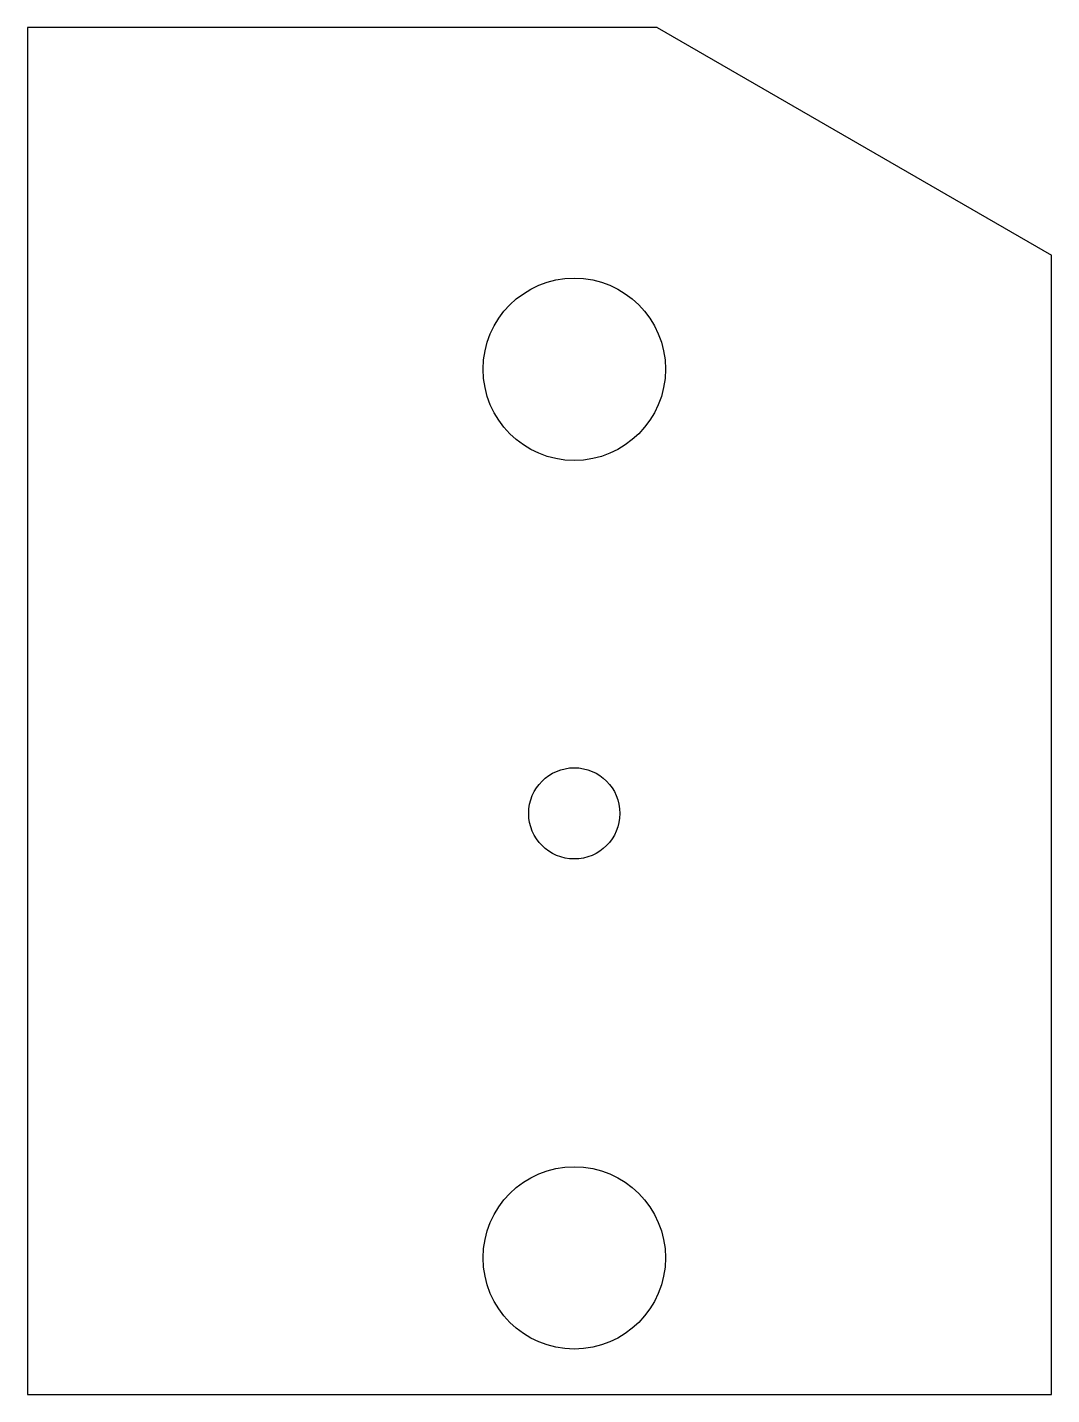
# Model space of a CAD drawing. Header units: millimetres. Extents: x 0 to 90, y 0 to 120.
import ezdxf

# ---------------------------------------------------------------- set-up
doc = ezdxf.new("R2010")
doc.units = ezdxf.units.MM
doc.layers.add('Y_P_L_ext', color=178, linetype='Continuous', lineweight=25, true_color=0x000000)
doc.layers.add('Y_P_L_guide', color=2, linetype='Continuous', lineweight=25, true_color=0xffff00)

msp = doc.modelspace()

# ---------------------------------------------------------------- linework, layer by layer
at = {"layer": 'Y_P_L_ext'}
for p, q in [((0, 119.96), (0, 0)), ((55.28, 119.96), (0, 119.96)), ((55.28, 119.96), (89.89, 99.96)), ((89.89, 0), (89.89, 99.96)), ((0, 0), (89.89, 0))]:
    msp.add_line(p, q, dxfattribs=at)
at = {"layer": 'Y_P_L_guide'}
for centre, radius in [((48, 89.96), 8), ((48, 51), 4), ((48, 12), 8)]:
    msp.add_circle(centre, radius, dxfattribs=at)

doc.saveas('drawing.dxf')
